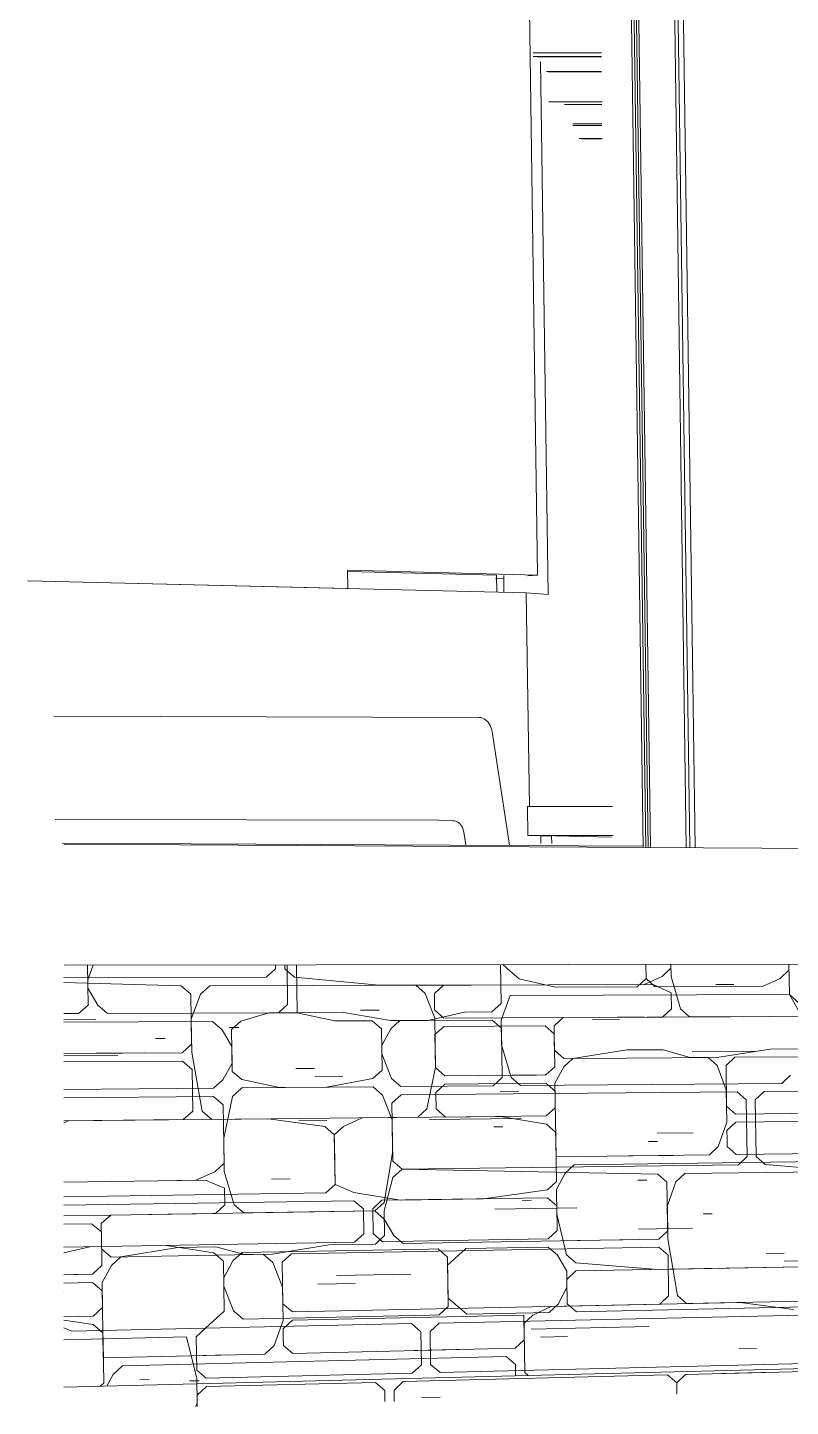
# Model space of a CAD drawing. Header units: inches. Extents: x 490.8 to 498.2, y -67.1 to -6.9.
# Drawn here: x 493.9886 to 494.0869, y -56.2404 to -56.0626 of the extents above; entities that cross this region are included whole.
import ezdxf

# ---------------------------------------------------------------- set-up
doc = ezdxf.new("R2010")
doc.units = ezdxf.units.IN
doc.header["$MEASUREMENT"] = 0
for name, color, linetype, lineweight in [('A-GLAZ', 151, 'Continuous', 13), ('A-PART', 2, 'Continuous', 9), ('A-WALL-PATT', 111, 'Continuous', 13), ('I-FURN', 30, 'Continuous', 9), ('I-WALL', 2, 'Continuous', 13), ('L-SITE-WALL', 31, 'Continuous', 13), ('Q-CASE', 31, 'Continuous', 9), ('S-FNDN', 32, 'Continuous', 13)]:
    doc.layers.add(name, color=color, linetype=linetype, lineweight=lineweight)

# ---------------------------------------------------------------- blocks, each defined once
blk = doc.blocks.new('FP_32-Back Patio1')
at = {"layer": 'A-WALL-PATT', "lineweight": 9}
for p, q in [((63.95689, -56.18346), (63.95697, -56.18861)), ((63.95761, -56.18345), (63.95692, -56.18536)), ((63.98269, -56.18852), (63.98261, -56.18342)), ((63.98382, -56.18342), (63.98392, -56.18959)), ((64.01014, -56.18338), (64.01021, -56.18842)), ((64.01043, -56.18338), (64.01133, -56.18418)), ((64.01133, -56.18418), (64.01253, -56.18524)), ((64.02889, -56.18336), (64.02892, -56.1852)), ((64.04621, -56.18516), (64.04734, -56.18412)), ((64.04733, -56.18333), (64.04739, -56.18724)), ((64.04733, -56.18333), (64.04734, -56.18412)), ((63.95692, -56.18536), (63.95693, -56.18644)), ((64.01725, -56.18628), (64.01253, -56.18524)), ((64.02892, -56.1852), (64.02777, -56.18625)), ((64.02892, -56.1852), (64.03009, -56.18625)), ((64.04621, -56.18516), (64.04394, -56.18621)), ((63.95693, -56.18644), (63.95821, -56.18861)), ((64.01138, -56.18736), (64.01024, -56.19054)), ((64.01138, -56.18736), (64.04739, -56.18724)), ((64.02777, -56.18625), (64.01725, -56.18628)), ((64.04394, -56.18621), (64.03009, -56.18625)), ((64.04739, -56.18724), (64.0497, -56.18932)), ((64.04739, -56.18724), (64.04856, -56.18932)), ((63.95697, -56.18861), (63.95574, -56.1897)), ((63.95821, -56.18861), (63.95946, -56.18969)), ((63.9815, -56.1896), (63.98269, -56.18852)), ((63.98392, -56.18959), (63.98995, -56.18956)), ((63.98995, -56.18956), (63.99597, -56.1906)), ((64.00075, -56.19058), (64.00549, -56.1895)), ((64.00549, -56.1895), (64.00904, -56.18948)), ((64.00904, -56.18948), (64.01021, -56.18842)), ((63.95384, -56.18971), (63.95574, -56.1897)), ((63.95574, -56.1897), (63.95384, -56.18971)), ((63.95384, -56.1908), (63.97299, -56.19071)), ((63.95946, -56.18969), (63.9815, -56.1896)), ((63.97299, -56.19071), (63.97423, -56.19178)), ((63.97545, -56.19177), (63.97665, -56.19069)), ((63.98028, -56.1896), (63.97665, -56.19069)), ((63.98392, -56.18959), (63.98028, -56.1896)), ((63.98028, -56.1896), (63.9815, -56.1896)), ((63.98876, -56.19064), (63.98392, -56.18959)), ((63.99357, -56.19062), (63.98876, -56.19064)), ((63.99357, -56.19062), (63.99479, -56.19168)), ((63.99597, -56.1906), (64.00075, -56.19058)), ((63.99598, -56.19167), (63.99716, -56.1906)), ((64.00906, -56.19054), (63.99716, -56.1906)), ((64.00906, -56.19054), (64.01026, -56.1916)), ((64.01024, -56.19054), (64.01029, -56.19372)), ((64.022, -56.19049), (64.0255, -56.19047)), ((63.96567, -56.1929), (63.9669, -56.1929)), ((63.97423, -56.19178), (63.97548, -56.19393)), ((63.97545, -56.19177), (63.97553, -56.19715)), ((63.99487, -56.19701), (63.99479, -56.19168)), ((63.99598, -56.19167), (63.99482, -56.19381)), ((64.01035, -56.19795), (64.01026, -56.1916)), ((63.97548, -56.19393), (63.97552, -56.19608)), ((63.99482, -56.19381), (63.99483, -56.19488)), ((63.99483, -56.19488), (63.99608, -56.19807)), ((64.01029, -56.19372), (64.01153, -56.19794)), ((64.03484, -56.19462), (64.04291, -56.19457)), ((63.95384, -56.19514), (63.96078, -56.1951)), ((63.97552, -56.19608), (63.97433, -56.19824)), ((63.97433, -56.19824), (63.97313, -56.19932)), ((63.97553, -56.19715), (63.97677, -56.19822)), ((63.97677, -56.19822), (63.98164, -56.19925)), ((63.98769, -56.1992), (63.99368, -56.19809)), ((63.99368, -56.19809), (63.99487, -56.19701)), ((63.99608, -56.19807), (63.99729, -56.19912)), ((64.00918, -56.19902), (64.01035, -56.19795)), ((64.01272, -56.19899), (64.01153, -56.19794)), ((64.04753, -56.19766), (64.0464, -56.19871)), ((63.95384, -56.19949), (63.97313, -56.19932)), ((63.97558, -56.20038), (63.97678, -56.19929)), ((63.9937, -56.19915), (63.97678, -56.19929)), ((63.98164, -56.19925), (63.98769, -56.1992)), ((63.9937, -56.19915), (63.99491, -56.20021)), ((63.99491, -56.20021), (63.99616, -56.2034)), ((63.99613, -56.20126), (63.99731, -56.20019)), ((63.99729, -56.19912), (64.00918, -56.19902)), ((63.99731, -56.20019), (64.04068, -56.1998)), ((64.01272, -56.19899), (64.0464, -56.19871)), ((64.04068, -56.1998), (64.04184, -56.20084)), ((64.04412, -56.19977), (64.04299, -56.20083)), ((64.04412, -56.19977), (64.08903, -56.19938)), ((63.95384, -56.20057), (63.97314, -56.2004)), ((63.97314, -56.2004), (63.97438, -56.20147)), ((63.97438, -56.20147), (63.9745, -56.209)), ((63.97558, -56.20038), (63.97445, -56.20577)), ((63.99624, -56.20872), (63.99613, -56.20126)), ((64.04184, -56.20084), (64.04195, -56.20815)), ((64.04299, -56.20083), (64.04309, -56.20813)), ((63.98413, -56.20352), (63.98775, -56.20348)), ((63.99616, -56.2034), (63.99622, -56.20766)), ((64.00094, -56.20335), (64.01279, -56.20322)), ((64.00926, -56.20432), (64.01044, -56.20431)), ((64.03036, -56.20514), (64.03499, -56.20509)), ((63.97445, -56.20577), (63.97451, -56.21007)), ((64.02921, -56.20621), (64.03037, -56.20619)), ((63.9745, -56.209), (63.97329, -56.21009)), ((63.99622, -56.20766), (63.99512, -56.21407)), ((63.99745, -56.20977), (63.99624, -56.20872)), ((64.04195, -56.20815), (64.04081, -56.2092)), ((64.04309, -56.20813), (64.04425, -56.20916)), ((63.97087, -56.2112), (63.97329, -56.21009)), ((63.97451, -56.21007), (63.9758, -56.21436)), ((63.99627, -56.21085), (63.99514, -56.21513)), ((63.99627, -56.21085), (63.99745, -56.20977)), ((63.99745, -56.20977), (64.04081, -56.2092)), ((64.03043, -56.21039), (63.99745, -56.20977)), ((64.03043, -56.21039), (64.03161, -56.21142)), ((64.03277, -56.21141), (64.03391, -56.21034)), ((64.05906, -56.21), (64.03391, -56.21034)), ((64.04425, -56.20916), (64.05453, -56.21006)), ((63.95383, -56.21143), (63.97209, -56.21118)), ((63.96596, -56.21127), (63.97087, -56.2112)), ((63.97209, -56.21118), (63.97455, -56.21222)), ((63.97455, -56.21222), (63.97458, -56.21438)), ((63.98061, -56.21107), (63.98303, -56.21103)), ((64.0317, -56.21771), (64.03161, -56.21142)), ((64.03277, -56.21141), (64.03165, -56.21457)), ((63.97458, -56.21438), (63.97338, -56.21547)), ((63.9758, -56.21436), (63.97703, -56.21541)), ((63.99394, -56.21515), (63.99512, -56.21407)), ((64.01294, -56.2138), (64.01412, -56.21378)), ((63.95383, -56.21577), (63.95987, -56.21568)), ((63.95987, -56.21568), (63.95865, -56.21678)), ((63.99394, -56.21515), (63.95987, -56.21568)), ((63.97338, -56.21547), (63.9648, -56.2156)), ((63.96726, -56.21556), (63.97093, -56.21551)), ((63.97703, -56.21541), (63.99394, -56.21515)), ((63.98431, -56.2153), (63.98793, -56.21524)), ((63.99515, -56.2162), (63.99394, -56.21515)), ((63.99514, -56.21513), (63.99515, -56.2162)), ((63.99517, -56.21726), (63.99515, -56.2162)), ((63.99515, -56.2162), (63.99638, -56.21831)), ((64.00941, -56.21491), (64.02, -56.21475)), ((64.03165, -56.21457), (64.03171, -56.21876)), ((64.03629, -56.21554), (64.03745, -56.21552)), ((63.95741, -56.2168), (63.95383, -56.21686)), ((63.95741, -56.2168), (63.95867, -56.21786)), ((63.95865, -56.21678), (63.95868, -56.21895)), ((63.95874, -56.22219), (63.95867, -56.21786)), ((63.95868, -56.21895), (63.95867, -56.21786)), ((63.99517, -56.21726), (63.99519, -56.21833)), ((64.0317, -56.21771), (64.03055, -56.21878)), ((63.95868, -56.21895), (63.9587, -56.22003)), ((63.96855, -56.21986), (63.97344, -56.21977)), ((63.97344, -56.21977), (63.97711, -56.22078)), ((63.98799, -56.21952), (63.98076, -56.22072)), ((63.994, -56.21942), (63.98799, -56.21952)), ((63.99519, -56.21833), (63.994, -56.21942)), ((63.99638, -56.21831), (63.99759, -56.21935)), ((63.99759, -56.21935), (64.03055, -56.21878)), ((64.02006, -56.21896), (64.0259, -56.21886)), ((64.03171, -56.21876), (64.03297, -56.22607)), ((63.9587, -56.22003), (63.95995, -56.22109)), ((63.95995, -56.22109), (63.96857, -56.22094)), ((63.95997, -56.22217), (63.96119, -56.22107)), ((63.96119, -56.22107), (63.96855, -56.21986)), ((63.98076, -56.22072), (63.96857, -56.22094)), ((63.97711, -56.22078), (63.97955, -56.22074)), ((63.97955, -56.22074), (63.98077, -56.22179)), ((63.98199, -56.22177), (63.98318, -56.22067)), ((63.98318, -56.22067), (64.03057, -56.21983)), ((64.03057, -56.21983), (64.03174, -56.22086)), ((64.03181, -56.2261), (64.03174, -56.22086)), ((64.04441, -56.22062), (64.0467, -56.22058)), ((64.04671, -56.22162), (64.05014, -56.22156)), ((63.95383, -56.22337), (63.95752, -56.2233)), ((63.95383, -56.22337), (63.95628, -56.22332)), ((63.95752, -56.2233), (63.95874, -56.22219)), ((63.95997, -56.22217), (63.95877, -56.22436)), ((63.98077, -56.22179), (63.98204, -56.22498)), ((63.98199, -56.22177), (63.98207, -56.22713)), ((63.95383, -56.22445), (63.95753, -56.22438)), ((63.95753, -56.22438), (63.95879, -56.22544)), ((63.95877, -56.22436), (63.95892, -56.2341)), ((63.98204, -56.22498), (63.9821, -56.22927)), ((63.95383, -56.22554), (63.95383, -56.22554)), ((63.95882, -56.22761), (63.95879, -56.22544)), ((64.03181, -56.2261), (64.03067, -56.22717)), ((64.03297, -56.22607), (64.03414, -56.22709)), ((64.03414, -56.22709), (64.05928, -56.22656)), ((63.95882, -56.22761), (63.9576, -56.22871)), ((63.98207, -56.22713), (63.9833, -56.22817)), ((63.9833, -56.22817), (64.03067, -56.22717)), ((63.98331, -56.22924), (64.01315, -56.2286)), ((64.01315, -56.2286), (64.01319, -56.23071)), ((64.01317, -56.22965), (64.01433, -56.22857)), ((64.01433, -56.22857), (64.01667, -56.22746)), ((64.01667, -56.22746), (64.04106, -56.22695)), ((64.04106, -56.22695), (64.04794, -56.22784)), ((63.95383, -56.22879), (63.9576, -56.22871)), ((63.95383, -56.22922), (63.95762, -56.2298)), ((63.95762, -56.2298), (63.95887, -56.23085)), ((63.9821, -56.22927), (63.98094, -56.23251)), ((63.98212, -56.23034), (63.98331, -56.22924)), ((63.98213, -56.23141), (63.98212, -56.23034)), ((64.01319, -56.23071), (64.01317, -56.22965)), ((63.95889, -56.23194), (63.95887, -56.23085)), ((63.95889, -56.23194), (63.95897, -56.23735)), ((63.98213, -56.23141), (63.98215, -56.23248)), ((64.0132, -56.23176), (64.01204, -56.23285)), ((64.0132, -56.23176), (64.01319, -56.23071)), ((64.01319, -56.23071), (64.01326, -56.23599)), ((63.95892, -56.2341), (63.97974, -56.23361)), ((64.01087, -56.23393), (63.96141, -56.23512)), ((63.96877, -56.23387), (63.97488, -56.23372)), ((63.97974, -56.23361), (63.98094, -56.23251)), ((63.98215, -56.23248), (63.98338, -56.23352)), ((63.98338, -56.23352), (64.01204, -56.23285)), ((63.99899, -56.23316), (64.00613, -56.23299)), ((64.01087, -56.23393), (64.01207, -56.23496)), ((63.96141, -56.23512), (63.96019, -56.23623)), ((64.01207, -56.23496), (64.01209, -56.23641)), ((63.95897, -56.23735), (63.95852, -56.23776)), ((63.96019, -56.23623), (63.95937, -56.23774)), ((63.97004, -56.23707), (63.97127, -56.23704)), ((64.01326, -56.23599), (64.0137, -56.23637))]:
    blk.add_line(p, q, dxfattribs=at)
blk = doc.blocks.new('FP_39-Back Patio1')
at = {"layer": 'A-PART'}
for p, q in [((63.98113, -56.18394), (63.97994, -56.18501)), ((63.98113, -56.18342), (63.98113, -56.18394)), ((63.98234, -56.18342), (63.98235, -56.18394)), ((63.98235, -56.18394), (63.98357, -56.18501)), ((64.03211, -56.18386), (64.03097, -56.18491)), ((64.03211, -56.18335), (64.03213, -56.18491)), ((64.03211, -56.18335), (64.03211, -56.18386)), ((63.95384, -56.18507), (63.97994, -56.18501)), ((63.96897, -56.18612), (63.95384, -56.18568)), ((63.98357, -56.18501), (63.99443, -56.18605)), ((63.99443, -56.18605), (64.00635, -56.18602)), ((64.00279, -56.18603), (64.02982, -56.18596)), ((64.024, -56.18598), (64.02866, -56.18596)), ((64.02866, -56.18596), (64.03097, -56.18491)), ((64.02982, -56.18596), (64.03216, -56.18701)), ((64.03213, -56.18491), (64.03335, -56.1891)), ((64.03792, -56.18594), (64.04023, -56.18594)), ((63.96897, -56.18612), (63.97021, -56.18719)), ((63.97031, -56.19366), (63.97021, -56.18719)), ((63.97144, -56.18719), (63.97026, -56.19043)), ((63.97144, -56.18719), (63.97264, -56.18611)), ((63.99921, -56.18604), (63.97264, -56.18611)), ((63.99921, -56.18604), (64.00042, -56.1871)), ((64.00166, -56.19029), (64.00042, -56.1871)), ((64.00161, -56.1871), (64.00279, -56.18603)), ((64.00165, -56.18922), (64.00161, -56.1871)), ((64.03216, -56.18701), (64.03219, -56.1891)), ((63.99208, -56.18926), (63.99448, -56.18925)), ((64.00165, -56.18922), (64.00285, -56.19028)), ((64.03219, -56.1891), (64.03104, -56.19016)), ((64.03335, -56.1891), (64.03452, -56.19014)), ((63.95384, -56.1905), (63.95795, -56.19048)), ((63.97026, -56.19043), (63.97033, -56.19474)), ((64.00176, -56.19667), (64.00166, -56.19029)), ((64.00169, -56.19242), (64.00287, -56.19135)), ((64.00285, -56.19028), (64.01821, -56.19021)), ((64.01588, -56.19128), (64.00287, -56.19135)), ((64.01588, -56.19128), (64.01707, -56.19233)), ((64.01821, -56.19021), (64.01705, -56.19128)), ((64.01705, -56.19128), (64.01708, -56.19339)), ((64.05059, -56.19007), (64.01821, -56.19021)), ((64.03104, -56.19016), (64.02289, -56.19019)), ((64.02523, -56.19018), (64.02872, -56.19017)), ((64.03452, -56.19014), (64.05059, -56.19007)), ((64.04143, -56.19011), (64.04487, -56.1901)), ((63.97517, -56.19148), (63.97639, -56.19148)), ((64.00169, -56.19242), (64.00176, -56.19667)), ((64.01713, -56.19656), (64.01707, -56.19233)), ((64.01708, -56.19339), (64.01707, -56.19233)), ((63.95384, -56.19485), (63.96911, -56.19475)), ((63.95802, -56.19482), (63.96419, -56.19478)), ((63.97031, -56.19366), (63.96911, -56.19475)), ((63.97033, -56.19474), (63.97167, -56.20228)), ((64.01708, -56.19339), (64.0171, -56.19444)), ((64.0171, -56.19444), (64.01829, -56.19549)), ((64.01946, -56.19548), (64.02645, -56.19439)), ((64.02645, -56.19439), (64.0311, -56.19436)), ((64.0311, -56.19436), (64.03459, -56.19538)), ((64.04493, -56.19427), (64.03805, -56.19536)), ((64.05064, -56.19423), (64.04493, -56.19427)), ((63.95384, -56.19593), (63.96912, -56.19583)), ((63.96912, -56.19583), (63.97036, -56.1969)), ((64.00064, -56.202), (64.00176, -56.19667)), ((64.00176, -56.19667), (64.00296, -56.19772)), ((64.01597, -56.19762), (64.01713, -56.19656)), ((64.0183, -56.19655), (64.01716, -56.19867)), ((64.01829, -56.19549), (64.02647, -56.19544)), ((64.0183, -56.19655), (64.01946, -56.19548)), ((64.03805, -56.19536), (64.02647, -56.19544)), ((64.03459, -56.19538), (64.0369, -56.19537)), ((64.0369, -56.19537), (64.03807, -56.1964)), ((64.03807, -56.1964), (64.03926, -56.19953)), ((64.03922, -56.1964), (64.04036, -56.19534)), ((64.03922, -56.1964), (64.03929, -56.20162)), ((64.04036, -56.19534), (64.08542, -56.19504)), ((63.97045, -56.20229), (63.97036, -56.1969)), ((63.98375, -56.1968), (63.98617, -56.19678)), ((63.98619, -56.19785), (63.9898, -56.19782)), ((64.00296, -56.19772), (64.01597, -56.19762)), ((64.00889, -56.19768), (64.01479, -56.19763)), ((64.0018, -56.19986), (64.00298, -56.19879)), ((64.0018, -56.19986), (64.00183, -56.20198)), ((64.00298, -56.19879), (64.01598, -56.19868)), ((64.01011, -56.19979), (64.01247, -56.19977)), ((64.01598, -56.19868), (64.01717, -56.19972)), ((64.01716, -56.19867), (64.0173, -56.20817)), ((64.0172, -56.20184), (64.01717, -56.19972)), ((64.03926, -56.19953), (64.03932, -56.20371)), ((64.00064, -56.202), (63.99947, -56.20307)), ((64.00183, -56.20198), (64.00304, -56.20304)), ((64.0172, -56.20184), (64.01604, -56.2029)), ((64.03929, -56.20162), (64.04046, -56.20266)), ((63.95383, -56.20353), (63.96924, -56.20338)), ((63.95383, -56.2038), (63.95444, -56.20353)), ((63.95444, -56.20353), (63.98021, -56.20327)), ((63.97045, -56.20229), (63.96924, -56.20338)), ((63.97167, -56.20228), (63.97291, -56.20334)), ((63.97291, -56.20334), (63.99947, -56.20307)), ((63.98021, -56.20327), (63.98749, -56.20426)), ((63.9899, -56.20424), (63.99229, -56.20314)), ((63.99229, -56.20314), (64.01015, -56.20296)), ((64.00304, -56.20304), (64.01604, -56.2029)), ((64.01015, -56.20296), (64.01606, -56.20396)), ((64.03932, -56.20371), (64.03821, -56.20686)), ((64.03934, -56.20476), (64.04047, -56.2037)), ((64.04046, -56.20266), (64.08551, -56.2022)), ((64.04047, -56.2037), (64.06885, -56.2034)), ((63.98749, -56.20426), (63.98871, -56.20532)), ((63.9899, -56.20424), (63.98871, -56.20532)), ((63.98871, -56.20532), (63.98881, -56.21173)), ((63.98871, -56.20532), (63.98873, -56.20639)), ((64.01606, -56.20396), (64.01725, -56.205)), ((64.01727, -56.20606), (64.01725, -56.205)), ((64.03935, -56.2058), (64.03934, -56.20476)), ((63.98881, -56.21173), (63.98873, -56.20639)), ((64.01727, -56.20606), (64.01734, -56.21134)), ((64.03708, -56.20792), (64.03821, -56.20686)), ((64.03935, -56.2058), (64.03937, -56.20685)), ((64.03937, -56.20685), (64.04053, -56.20788)), ((64.0173, -56.20817), (64.03708, -56.20792)), ((64.06667, -56.20858), (64.01966, -56.20919)), ((64.02665, -56.20805), (64.03245, -56.20798)), ((64.04053, -56.20788), (64.06778, -56.20754)), ((64.0185, -56.21026), (64.01736, -56.21239)), ((64.01966, -56.20919), (64.0185, -56.21026)), ((63.98762, -56.21282), (63.98881, -56.21173)), ((63.98881, -56.21173), (63.99123, -56.21277)), ((64.00794, -56.21359), (64.01618, -56.21241)), ((64.01734, -56.21134), (64.01618, -56.21241)), ((64.01736, -56.21239), (64.0174, -56.21556)), ((64.02786, -56.21119), (64.02902, -56.21117)), ((63.95383, -56.21331), (63.98762, -56.21282)), ((63.95383, -56.21439), (63.99124, -56.21383)), ((63.99123, -56.21277), (63.99724, -56.21375)), ((63.99124, -56.21383), (63.99246, -56.21488)), ((63.99366, -56.21486), (63.99484, -56.21378)), ((63.99484, -56.21378), (64.00082, -56.21369)), ((63.99724, -56.21375), (64.00794, -56.21359)), ((64.0162, -56.21346), (64.00082, -56.21369)), ((64.0162, -56.21346), (64.01739, -56.2145)), ((63.99246, -56.21488), (63.99251, -56.21808)), ((63.99366, -56.21486), (63.99371, -56.21806)), ((64.01743, -56.21767), (64.01739, -56.2145)), ((64.0174, -56.21556), (64.01865, -56.22081)), ((64.01743, -56.21767), (64.01627, -56.21874)), ((64.02795, -56.21749), (64.0349, -56.21737)), ((63.99132, -56.21917), (63.95383, -56.21982)), ((63.95383, -56.22055), (63.95718, -56.21976)), ((63.96704, -56.21959), (63.97318, -56.22056)), ((63.99132, -56.21917), (63.99251, -56.21808)), ((63.99371, -56.21806), (63.99492, -56.21911)), ((63.99492, -56.21911), (64.00089, -56.21901)), ((64.00089, -56.21901), (64.01627, -56.21874)), ((64.01629, -56.2198), (64.00566, -56.21998)), ((64.01629, -56.2198), (64.01748, -56.22083)), ((63.97318, -56.22056), (63.97441, -56.22161)), ((63.97563, -56.22159), (63.97683, -56.2205)), ((63.97683, -56.2205), (64.00091, -56.22007)), ((64.0021, -56.22005), (64.00091, -56.22007)), ((64.0021, -56.22005), (64.00331, -56.22109)), ((64.00331, -56.22109), (64.0034, -56.22746)), ((64.00332, -56.22215), (64.00566, -56.21998)), ((64.01868, -56.22292), (64.01748, -56.22083)), ((64.01865, -56.22081), (64.01984, -56.22184)), ((63.97451, -56.22806), (63.97441, -56.22161)), ((63.97563, -56.22159), (63.97445, -56.22376)), ((63.98898, -56.22349), (63.99857, -56.2233)), ((64.00338, -56.22639), (64.00332, -56.22215)), ((64.01871, -56.22503), (64.01868, -56.22292)), ((64.0187, -56.22397), (64.01985, -56.22289)), ((64.01984, -56.22184), (64.03034, -56.22269)), ((64.01985, -56.22289), (64.05216, -56.22228)), ((64.03034, -56.22269), (64.05784, -56.22217)), ((64.03034, -56.22269), (64.03843, -56.22254)), ((63.97445, -56.22376), (63.97446, -56.22484)), ((63.97446, -56.22484), (63.97573, -56.22804)), ((63.98659, -56.2246), (63.9914, -56.22451)), ((64.01757, -56.22716), (64.01871, -56.22503)), ((64.01874, -56.22713), (64.0187, -56.22397)), ((64.00459, -56.22743), (64.00338, -56.22639)), ((63.97451, -56.22806), (63.9721, -56.23027)), ((63.97573, -56.22804), (63.97696, -56.22909)), ((63.97696, -56.22909), (64.00104, -56.22857)), ((64.00223, -56.22854), (64.00104, -56.22857)), ((64.0034, -56.22746), (64.00223, -56.22854)), ((64.00224, -56.2296), (64.05111, -56.22853)), ((64.00459, -56.22743), (64.00579, -56.22847)), ((64.00579, -56.22847), (64.01641, -56.22824)), ((64.01757, -56.22716), (64.01641, -56.22824)), ((64.01874, -56.22713), (64.01993, -56.22816)), ((64.01993, -56.22816), (64.05337, -56.22744)), ((63.95383, -56.23022), (63.95487, -56.23065)), ((63.95487, -56.23065), (63.9721, -56.23027)), ((63.9709, -56.23137), (63.9721, -56.23027)), ((63.9721, -56.23027), (63.99867, -56.22968)), ((63.99988, -56.23072), (63.99867, -56.22968)), ((64.00224, -56.2296), (64.00107, -56.23069)), ((64.01409, -56.2304), (64.02929, -56.23006)), ((63.95383, -56.23175), (63.96967, -56.2314)), ((63.96967, -56.2314), (63.97098, -56.23675)), ((63.9709, -56.23137), (63.97097, -56.23568)), ((63.99994, -56.23497), (63.99988, -56.23072)), ((64.00107, -56.23069), (64.00113, -56.23494)), ((64.01528, -56.23143), (64.0188, -56.23135)), ((64.04088, -56.23293), (64.04317, -56.23287)), ((63.97097, -56.23568), (63.9722, -56.23672)), ((63.99876, -56.23606), (63.99994, -56.23497)), ((64.00113, -56.23494), (64.00234, -56.23597)), ((64.0512, -56.23476), (64.00234, -56.23597)), ((64.03401, -56.23623), (64.05121, -56.2358)), ((63.96362, -56.23693), (63.96485, -56.2369)), ((63.97098, -56.23675), (63.97103, -56.23998)), ((63.9722, -56.23672), (63.99876, -56.23606)), ((63.994, -56.23725), (63.97222, -56.2378)), ((63.99521, -56.23828), (63.994, -56.23725)), ((63.99641, -56.23825), (63.99758, -56.23716)), ((63.99758, -56.23716), (64.03169, -56.23629)), ((64.03169, -56.23629), (64.03287, -56.23731)), ((64.03287, -56.23731), (64.03401, -56.23623)), ((64.03289, -56.23878), (64.03287, -56.23731)), ((64.03287, -56.23731), (64.03289, -56.23878)), ((64.03862, -56.23612), (64.04551, -56.23594)), ((63.97102, -56.2389), (63.97222, -56.2378)), ((63.97102, -56.2389), (63.97104, -56.24035)), ((63.99523, -56.23973), (63.99521, -56.23828)), ((63.99641, -56.23825), (63.99643, -56.2397)), ((64, -56.23922), (64.00238, -56.23916)), ((63.97103, -56.23998), (63.97083, -56.24035))]:
    blk.add_line(p, q, dxfattribs=at)

msp = doc.modelspace()

# ---------------------------------------------------------------- linework, layer by layer
at = {"layer": 'A-GLAZ', "lineweight": 9}
for p, q in [((494.07397, -56.16831), (494.07141, -55.98546)), ((494.07224, -55.99555), (494.07466, -56.16832)), ((494.07351, -56.16831), (494.07111, -55.99688)), ((494.06655, -56.00058), (494.06892, -56.16828)), ((494.06861, -56.16828), (494.06703, -56.05617)), ((494.06861, -56.16828), (494.06703, -56.05617)), ((494.06703, -56.05617), (494.06861, -56.16828)), ((494.06797, -56.16827), (494.06639, -56.05636)), ((494.06673, -56.0563), (494.06831, -56.16828)), ((493.99305, -56.16772), (494.06796, -56.16813))]:
    msp.add_line(p, q, dxfattribs=at)
at = {"layer": 'A-PART'}
for p, q in [((493.99328, -56.16788), (494.37501, -56.16996)), ((494.3751, -56.18294), (493.99328, -56.18346))]:
    msp.add_line(p, q, dxfattribs=at)
at = {"layer": 'I-FURN'}
for p, q in [((493.99196, -56.15135), (494.04676, -56.15153)), ((494.04854, -56.15365), (494.05071, -56.16798)), ((493.99215, -56.16469), (494.0416, -56.16477)), ((494.0416, -56.16477), (494.04165, -56.16477)), ((494.04165, -56.16477), (494.04343, -56.16483)), ((494.04482, -56.16631), (494.04507, -56.16796))]:
    msp.add_line(p, q, dxfattribs=at)
for points in [[(494.04675, -56.15153, 0), (494.04699, -56.15155, 0), (494.04722, -56.1516, 0), (494.04744, -56.1517, 0), (494.04764, -56.15182, 0), (494.04798, -56.15215, 0), (494.04826, -56.15263, 0), (494.04843, -56.15314, 0), (494.04854, -56.15365, 0)], [(494.04343, -56.16483, 0), (494.04365, -56.16486, 0), (494.04387, -56.16492, 0), (494.04407, -56.16502, 0), (494.04426, -56.16515, 0), (494.04441, -56.16531, 0), (494.04455, -56.16551, 0), (494.04466, -56.16572, 0), (494.04476, -56.16603, 0), (494.04482, -56.16631, 0)]]:
    msp.add_polyline3d(points, dxfattribs=at)
at = {"layer": 'I-WALL'}
for p, q in [((494.05471, -56.06701), (494.0557, -56.13567)), ((494.05288, -56.13547), (493.98857, -56.13392)), ((494.05001, -56.1354), (494.04998, -56.1332)), ((494.05328, -56.163), (494.05288, -56.13547)), ((494.05288, -56.13547), (494.0557, -56.13567)), ((494.05476, -56.16674), (494.05333, -56.16673)), ((494.05615, -56.16679), (494.05472, -56.16678)), ((494.05615, -56.16679), (494.05474, -56.16676)), ((494.05477, -56.16779), (494.05476, -56.16674)), ((494.05615, -56.16679), (494.05617, -56.16779))]:
    msp.add_line(p, q, dxfattribs=at)
at = {"layer": 'L-SITE-WALL'}
for p, q in [((494.05435, -56.13317), (494.05329, -56.06024)), ((494.02988, -56.13491), (494.02985, -56.13255)), ((494.02985, -56.13255), (494.05435, -56.13317)), ((493.98858, -56.13392), (494.02988, -56.13491)), ((494.04989, -56.13356), (494.04893, -56.13364)), ((494.05435, -56.13317), (494.05307, -56.13328)), ((494.02981, -56.13492), (494.02988, -56.13491)), ((493.99328, -56.16788), (494.37501, -56.16996)), ((494.3751, -56.18294), (493.99328, -56.18346)), ((493.99324, -56.23788), (494.3759, -56.22825))]:
    msp.add_line(p, q, dxfattribs=at)
at = {"layer": 'Q-CASE'}
for p, q in [((494.06259, -56.06583), (494.05377, -56.06584)), ((494.06259, -56.0663), (494.05377, -56.06631)), ((494.06259, -56.06633), (494.05428, -56.06634)), ((494.0626, -56.06825), (494.05549, -56.06826)), ((494.0626, -56.06829), (494.05574, -56.0683)), ((494.06265, -56.07216), (494.0558, -56.07217)), ((494.06262, -56.07251), (494.05781, -56.07251)), ((494.06264, -56.07498), (494.05887, -56.07499)), ((494.06264, -56.0752), (494.05887, -56.0752)), ((494.06264, -56.07522), (494.05899, -56.07522)), ((494.06265, -56.07687), (494.05972, -56.07687)), ((494.06005, -56.07693), (494.06264, -56.07692)), ((494.05303, -56.163), (494.06402, -56.16299)), ((494.05308, -56.16673), (494.05303, -56.163)), ((494.06407, -56.16673), (494.05308, -56.16673)), ((494.05308, -56.16673), (494.05333, -56.16673)), ((494.05474, -56.16676), (494.06388, -56.16696))]:
    msp.add_line(p, q, dxfattribs=at)
at = {"layer": 'S-FNDN'}
for p, q in [((494.02981, -56.13269), (494.04904, -56.13318)), ((494.04904, -56.13318), (494.04907, -56.13538))]:
    msp.add_line(p, q, dxfattribs=at)

# ---------------------------------------------------------------- block references
at = {"layer": 'A-PART'}
msp.add_blockref('FP_39-Back Patio1', (430.03942, 0), dxfattribs=at)
at = {"layer": 'L-SITE-WALL', "lineweight": 9}
msp.add_blockref('FP_32-Back Patio1', (430.03942, 0), dxfattribs=at)

doc.saveas('drawing.dxf')
